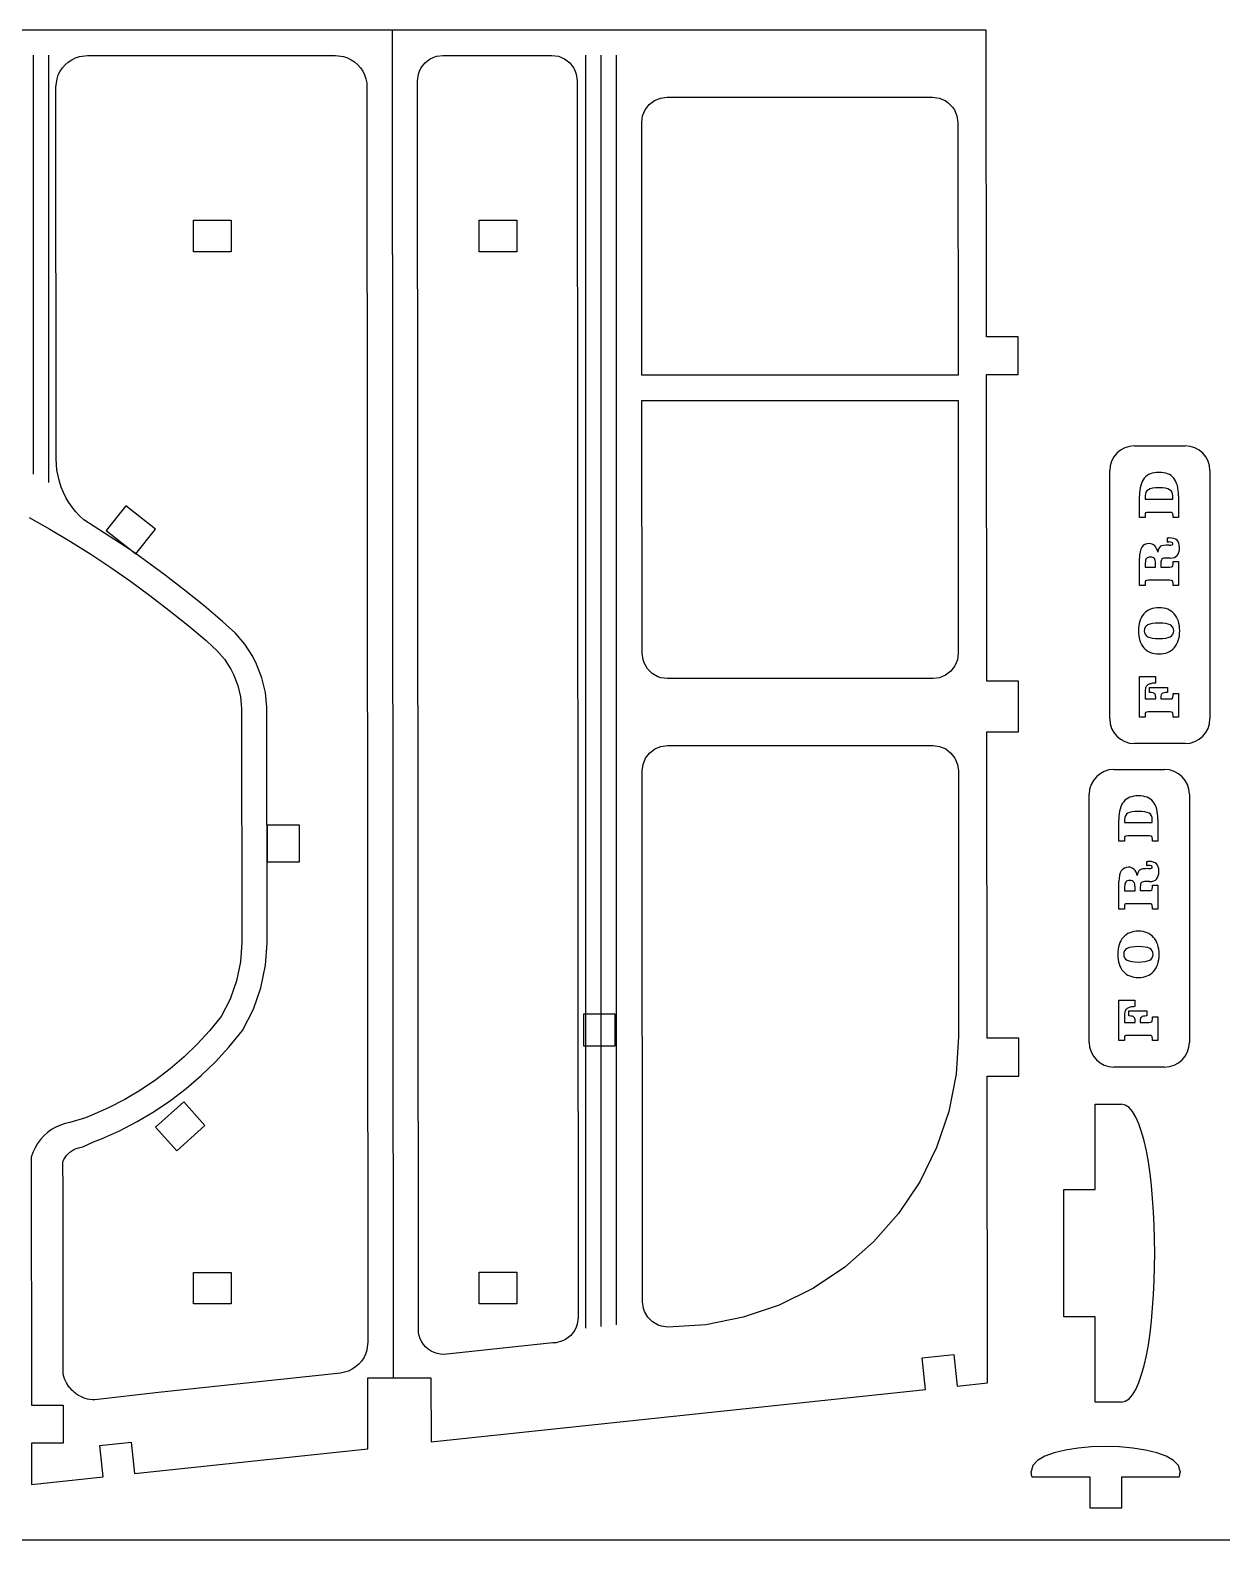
# Model space of a CAD drawing. Extents: x 827 to 1399, y 525 to 1105.
# Drawn here: x 1111.3 to 1207.8, y 525.4 to 647.7 of the extents above; entities that cross this region are included whole.
import ezdxf

# ---------------------------------------------------------------- set-up
doc = ezdxf.new("R2010")
doc.units = 0
doc.layers.get('0').update_dxf_attribs({"linetype": 'CONTINUOUS'})

msp = doc.modelspace()

# ---------------------------------------------------------------- linework, layer by layer
at = {"color": 3}
for p, q in [((1140.649449, 647.670968), (1106.259249, 647.670768)), ((1188.725849, 647.671068), (1140.649449, 647.670968)), ((1188.746549, 622.855568), (1188.725849, 647.671068)), ((1191.304949, 622.855568), (1188.746549, 622.855568)), ((1191.307449, 619.785368), (1191.304949, 622.855568)), ((1188.769749, 594.966468), (1188.749049, 619.785368)), ((1188.749049, 619.785368), (1191.307449, 619.785368)), ((1200.713949, 614.007868), (1204.827549, 614.007868)), ((1198.713949, 591.913268), (1198.713949, 612.007868)), ((1206.827549, 612.007868), (1206.827549, 591.913268)), ((1111.252149, 608.227668), (1112.943049, 607.270868)), ((1112.943049, 607.270868), (1114.611049, 606.274668)), ((1114.611049, 606.274668), (1116.255249, 605.239668)), ((1116.255249, 605.239668), (1117.874849, 604.166368)), ((1117.874849, 604.166368), (1119.468849, 603.055368)), ((1119.468849, 603.055368), (1121.036349, 601.907268)), ((1121.036349, 601.907268), (1122.576549, 600.722768)), ((1122.576549, 600.722768), (1124.088549, 599.502568)), ((1124.088549, 599.502568), (1125.571549, 598.247168)), ((1125.571549, 598.247168), (1126.096049, 597.781568)), ((1126.096049, 597.781568), (1126.440849, 597.453968)), ((1126.440849, 597.453968), (1127.060049, 596.732368)), ((1127.060049, 596.732368), (1127.575849, 595.933668)), ((1127.575849, 595.933668), (1127.791949, 595.509968)), ((1127.791949, 595.509968), (1128.135549, 594.623568)), ((1128.135549, 594.623568), (1128.356049, 593.698768)), ((1191.328249, 594.966468), (1188.769749, 594.966468)), ((1191.331749, 590.872368), (1191.328249, 594.966468)), ((1128.356049, 593.698768), (1128.449349, 592.752768)), ((1128.449349, 592.752768), (1128.462249, 573.806768)), ((1188.793749, 566.049868), (1188.773149, 590.872368)), ((1188.773149, 590.872368), (1191.331749, 590.872368)), ((1204.827549, 589.913268), (1200.713949, 589.913268)), ((1199.046349, 587.814168), (1203.159949, 587.814168)), ((1197.046349, 565.719568), (1197.046349, 585.814168)), ((1205.159949, 585.814168), (1205.159949, 565.719568)), ((1128.462249, 573.806768), (1128.356749, 572.234968)), ((1128.356749, 572.234968), (1128.040049, 570.691968)), ((1128.040049, 570.691968), (1127.517949, 569.206068)), ((1127.517949, 569.206068), (1126.800049, 567.804268)), ((1126.800049, 567.804268), (1125.863849, 566.658868)), ((1125.863849, 566.658868), (1124.862549, 565.569968)), ((1191.352549, 566.049868), (1188.793749, 566.049868)), ((1191.355049, 562.978868), (1191.352549, 566.049868)), ((1124.862549, 565.569968), (1123.799549, 564.541168)), ((1122.678549, 563.575968), (1121.503149, 562.677768)), ((1123.799549, 564.541168), (1122.678549, 563.575968)), ((1203.159949, 563.719568), (1199.046349, 563.719568)), ((1121.503149, 562.677768), (1120.277449, 561.849568)), ((1188.816949, 538.152868), (1188.796349, 562.978868)), ((1188.796349, 562.978868), (1191.355049, 562.978868)), ((1119.005549, 561.094068), (1117.691849, 560.413868)), ((1120.277449, 561.849568), (1119.005549, 561.094068)), ((1117.691849, 560.413868), (1116.340649, 559.811368)), ((1197.537849, 553.806468), (1197.537849, 560.706468)), ((1197.537849, 560.706468), (1199.648449, 560.706468)), ((1113.068849, 558.653368), (1112.743749, 558.415968)), ((1113.416449, 558.856368), (1113.068849, 558.653368)), ((1113.782949, 559.022868), (1113.416449, 558.856368)), ((1114.164449, 559.151268), (1113.782949, 559.022868)), ((1114.557049, 559.240068), (1114.164449, 559.151268)), ((1115.819449, 559.614468), (1114.557049, 559.240068)), ((1116.340649, 559.811368), (1115.819449, 559.614468)), ((1111.935849, 557.524168), (1111.731549, 557.177268)), ((1112.174249, 557.848468), (1111.935849, 557.524168)), ((1112.444549, 558.146768), (1112.174249, 557.848468)), ((1112.743749, 558.415968), (1112.444549, 558.146768)), ((1111.563749, 556.811368), (1111.434049, 556.430168)), ((1111.434049, 556.430168), (1111.446849, 536.335768)), ((1111.731549, 557.177268), (1111.563749, 556.811368)), ((1194.987849, 543.487668), (1194.987849, 553.806468)), ((1194.987849, 553.806468), (1197.537849, 553.806468)), ((1197.537849, 543.487668), (1194.987849, 543.487668)), ((1197.537849, 536.587668), (1197.537849, 543.487668)), ((1183.544849, 540.166068), (1186.089149, 540.436868)), ((1186.089149, 540.436868), (1186.361949, 537.891668)), ((1183.817549, 537.620968), (1183.544849, 540.166068)), ((1138.665249, 532.815968), (1138.661149, 538.548168)), ((1138.661149, 538.548168), (1140.726349, 538.548168)), ((1140.726349, 538.548168), (1143.779049, 538.548168)), ((1143.779049, 538.548168), (1143.782749, 533.360568)), ((1186.361949, 537.891668), (1188.816949, 538.152868)), ((1143.782749, 533.360568), (1183.817549, 537.620968)), ((1111.446849, 536.335768), (1114.005749, 536.335768)), ((1114.005749, 536.335768), (1114.007749, 533.264268)), ((1199.648449, 536.587668), (1197.537849, 536.587668)), ((1114.007749, 533.264268), (1111.448849, 533.264268)), ((1111.448849, 533.264268), (1111.450949, 529.920468)), ((1116.974149, 533.082368), (1119.518549, 533.353168)), ((1117.246449, 530.537168), (1116.974149, 533.082368)), ((1119.518549, 533.353168), (1119.790849, 530.807868)), ((1119.790849, 530.807868), (1138.665249, 532.815968)), ((1111.450949, 529.920468), (1117.246449, 530.537168)), ((1192.346149, 530.894068), (1192.346149, 530.973668)), ((1197.141049, 530.523068), (1192.428049, 530.523068)), ((1197.141049, 528.012868), (1197.141049, 530.523068)), ((1204.323649, 530.523068), (1199.654649, 530.523068)), ((1199.654649, 530.523068), (1199.654649, 528.012868)), ((1204.405549, 530.973668), (1204.405549, 530.894068)), ((1199.654649, 528.012868), (1197.141049, 528.012868))]:
    msp.add_line(p, q, dxfattribs=at)
at = {"color": 1}
for p, q in [((1140.649449, 647.670968), (1140.726349, 538.548168)), ((1111.610249, 611.713668), (1111.610249, 645.639468)), ((1112.844949, 611.052668), (1112.844949, 645.639468)), ((1156.324349, 542.570268), (1156.324349, 645.639468)), ((1157.559049, 542.712268), (1157.559049, 645.639468)), ((1158.793749, 542.854168), (1158.793749, 645.639468)), ((1201.125549, 608.206168), (1201.125549, 609.962268)), ((1201.582249, 609.962268), (1201.582249, 609.707968)), ((1203.823649, 609.707968), (1203.823649, 609.962268)), ((1204.285149, 609.962268), (1204.285149, 608.206168)), ((1201.582249, 609.707968), (1203.823649, 609.707968)), ((1201.572849, 608.206168), (1201.125549, 608.206168)), ((1201.572849, 608.364168), (1201.572849, 608.206168)), ((1203.566249, 608.629768), (1201.842049, 608.629768)), ((1203.589849, 608.629768), (1203.566249, 608.629768)), ((1203.837849, 608.206168), (1203.837849, 608.368268)), ((1204.285149, 608.206168), (1203.837849, 608.206168)), ((1203.395149, 606.228068), (1203.395149, 606.555368)), ((1201.125549, 602.704868), (1201.125549, 604.928568)), ((1201.591749, 604.510568), (1201.591749, 604.192168)), ((1201.591749, 604.192168), (1202.429849, 604.192168)), ((1202.429849, 604.192168), (1202.429849, 604.475268)), ((1202.858349, 604.491368), (1202.858349, 604.201768)), ((1202.858349, 604.201768), (1203.565449, 604.201768)), ((1203.611749, 604.933368), (1203.347349, 604.933368)), ((1203.837849, 604.465668), (1203.837849, 604.649368)), ((1203.837849, 604.649368), (1204.285149, 604.649368)), ((1204.285149, 604.649368), (1204.285149, 602.704868)), ((1201.571349, 602.704868), (1201.125549, 602.704868)), ((1201.571349, 602.866968), (1201.571349, 602.704868)), ((1203.565449, 603.133168), (1201.840449, 603.133168)), ((1203.837849, 602.704868), (1203.837849, 602.866968)), ((1204.285149, 602.704868), (1203.837849, 602.704868)), ((1201.125549, 595.334468), (1202.420449, 595.334468)), ((1201.125549, 592.051868), (1201.125549, 595.334468)), ((1202.420449, 595.334468), (1202.420449, 594.809868)), ((1201.940149, 594.049368), (1201.940149, 594.453668)), ((1201.940149, 594.453668), (1203.381049, 594.453668)), ((1201.967649, 594.049368), (1201.940149, 594.049368)), ((1203.381049, 594.453668), (1203.381049, 594.049368)), ((1201.572849, 593.944368), (1201.572849, 593.529568)), ((1201.572849, 593.529568), (1202.439349, 593.529568)), ((1202.439349, 593.529568), (1202.439349, 593.654768)), ((1202.853649, 593.659568), (1202.853649, 593.529568)), ((1202.853649, 593.529568), (1203.565449, 593.529568)), ((1203.837849, 593.793468), (1203.837849, 593.972468)), ((1203.837849, 593.972468), (1204.285149, 593.972468)), ((1204.285149, 593.972468), (1204.285149, 592.051868)), ((1201.572849, 592.051868), (1201.125549, 592.051868)), ((1201.572849, 592.209968), (1201.572849, 592.051868)), ((1203.565449, 592.475468), (1201.841249, 592.475468)), ((1203.589049, 592.475468), (1203.565449, 592.475468)), ((1203.837849, 592.051868), (1203.837849, 592.214068)), ((1204.285149, 592.051868), (1203.837849, 592.051868)), ((1199.457949, 582.012468), (1199.457949, 583.768568)), ((1199.914649, 583.768568), (1199.914649, 583.514268)), ((1199.914649, 583.514268), (1202.156049, 583.514268)), ((1202.156049, 583.514268), (1202.156049, 583.768568)), ((1202.617549, 583.768568), (1202.617549, 582.012468)), ((1199.905249, 582.012468), (1199.457949, 582.012468)), ((1199.905249, 582.170468), (1199.905249, 582.012468)), ((1201.898649, 582.436068), (1200.174449, 582.436068)), ((1201.922249, 582.436068), (1201.898649, 582.436068)), ((1202.170249, 582.012468), (1202.170249, 582.174568)), ((1202.617549, 582.012468), (1202.170249, 582.012468)), ((1201.727549, 580.034368), (1201.727549, 580.361668)), ((1199.457949, 576.511168), (1199.457949, 578.734868)), ((1199.924149, 578.316868), (1199.924149, 577.998468)), ((1200.762249, 577.998468), (1200.762249, 578.281568)), ((1201.190749, 578.297668), (1201.190749, 578.008068)), ((1201.944149, 578.739668), (1201.679749, 578.739668)), ((1202.170249, 578.271968), (1202.170249, 578.455668)), ((1202.170249, 578.455668), (1202.617549, 578.455668)), ((1202.617549, 578.455668), (1202.617549, 576.511168)), ((1199.924149, 577.998468), (1200.762249, 577.998468)), ((1201.897849, 576.939468), (1200.172849, 576.939468)), ((1201.190749, 578.008068), (1201.897849, 578.008068)), ((1199.903749, 576.511168), (1199.457949, 576.511168)), ((1199.903749, 576.673268), (1199.903749, 576.511168)), ((1202.170249, 576.511168), (1202.170249, 576.673268)), ((1202.617549, 576.511168), (1202.170249, 576.511168)), ((1199.457949, 569.140768), (1200.752849, 569.140768)), ((1199.457949, 565.858168), (1199.457949, 569.140768)), ((1200.752849, 569.140768), (1200.752849, 568.616168)), ((1199.905249, 567.750668), (1199.905249, 567.335868)), ((1199.905249, 567.335868), (1200.771749, 567.335868)), ((1200.272549, 567.855668), (1200.272549, 568.259968)), ((1200.272549, 568.259968), (1201.713449, 568.259968)), ((1200.300049, 567.855668), (1200.272549, 567.855668)), ((1200.771749, 567.335868), (1200.771749, 567.461068)), ((1201.186049, 567.465868), (1201.186049, 567.335868)), ((1201.186049, 567.335868), (1201.897849, 567.335868)), ((1201.713449, 568.259968), (1201.713449, 567.855668)), ((1202.170249, 567.599768), (1202.170249, 567.778768)), ((1202.170249, 567.778768), (1202.617549, 567.778768)), ((1202.617549, 567.778768), (1202.617549, 565.858168)), ((1199.905249, 566.016268), (1199.905249, 565.858168)), ((1201.897849, 566.281768), (1200.173649, 566.281768)), ((1201.921449, 566.281768), (1201.897849, 566.281768)), ((1202.170249, 565.858168), (1202.170249, 566.020368)), ((1199.905249, 565.858168), (1199.457949, 565.858168)), ((1202.617549, 565.858168), (1202.170249, 565.858168))]:
    msp.add_line(p, q, dxfattribs=at)
at = {"color": 2}
for p, q in [((1114.703049, 645.281468), (1115.003049, 645.429468)), ((1115.003049, 645.429468), (1115.319849, 645.537068)), ((1115.319849, 645.537068), (1115.981949, 645.624268)), ((1115.981949, 645.624268), (1136.045949, 645.624468)), ((1136.045949, 645.624468), (1136.708149, 645.537268)), ((1136.708149, 645.537268), (1137.025149, 645.429668)), ((1137.025149, 645.429668), (1137.325349, 645.281668)), ((1143.721049, 645.350468), (1143.961049, 645.468868)), ((1143.961049, 645.468868), (1144.214549, 645.554968)), ((1144.214549, 645.554968), (1144.744249, 645.624668)), ((1144.744249, 645.624668), (1153.558249, 645.624668)), ((1153.558249, 645.624668), (1154.088049, 645.554968)), ((1154.088049, 645.554968), (1154.341649, 645.468868)), ((1154.341649, 645.468868), (1154.581849, 645.350468)), ((1113.619449, 644.044968), (1113.767249, 644.345068)), ((1113.767249, 644.345068), (1113.952949, 644.623268)), ((1113.952949, 644.623268), (1114.173449, 644.874868)), ((1114.173449, 644.874868), (1114.424849, 645.095568)), ((1114.424849, 645.095568), (1114.703049, 645.281468)), ((1137.325349, 645.281668), (1137.603749, 645.095768)), ((1137.603749, 645.095768), (1137.855449, 644.875168)), ((1137.855449, 644.875168), (1138.076249, 644.623568)), ((1138.076249, 644.623568), (1138.262349, 644.345368)), ((1138.262349, 644.345368), (1138.410649, 644.045268)), ((1142.768249, 644.107668), (1142.854049, 644.361168)), ((1142.854049, 644.361168), (1142.972349, 644.601268)), ((1142.972349, 644.601268), (1143.120949, 644.823968)), ((1143.120949, 644.823968), (1143.297349, 645.025168)), ((1143.297349, 645.025168), (1143.498549, 645.201768)), ((1143.498549, 645.201768), (1143.721049, 645.350468)), ((1154.581849, 645.350468), (1154.804549, 645.201768)), ((1154.804549, 645.201768), (1155.005949, 645.025268)), ((1155.005949, 645.025268), (1155.182649, 644.823968)), ((1155.182649, 644.823968), (1155.331549, 644.601268)), ((1155.331549, 644.601268), (1155.450149, 644.361168)), ((1155.450149, 644.361168), (1155.536449, 644.107668)), ((1113.425349, 643.065968), (1113.512049, 643.728068)), ((1113.444649, 612.964768), (1113.425349, 643.065968)), ((1113.512049, 643.728068), (1113.619449, 644.044968)), ((1138.410649, 644.045268), (1138.518449, 643.728368)), ((1138.518449, 643.728368), (1138.583949, 643.400168)), ((1138.583949, 643.400168), (1138.677149, 541.464468)), ((1142.698849, 643.577868), (1142.768249, 644.107668)), ((1142.759149, 542.504068), (1142.698849, 643.577868)), ((1155.536449, 644.107668), (1155.606549, 643.577968)), ((1155.606549, 643.577968), (1155.692349, 543.442268)), ((1113.510949, 612.035868), (1113.444649, 612.964768)), ((1113.593149, 611.577268), (1113.510949, 612.035868)), ((1113.707549, 611.125568), (1113.593149, 611.577268)), ((1113.853549, 610.683068), (1113.707549, 611.125568)), ((1114.030349, 610.251868), (1113.853549, 610.683068)), ((1114.237149, 609.834268), (1114.030349, 610.251868)), ((1114.472949, 609.432368), (1114.237149, 609.834268)), ((1114.736549, 609.048068), (1114.472949, 609.432368)), ((1115.026649, 608.683268), (1114.736549, 609.048068)), ((1115.341749, 608.339868), (1115.026649, 608.683268)), ((1115.680249, 608.019568), (1115.341749, 608.339868)), ((1117.365149, 606.958968), (1115.680249, 608.019568)), ((1119.024749, 605.859168), (1117.365149, 606.958968)), ((1119.831449, 605.314468), (1119.024749, 605.859168)), ((1120.658149, 604.720768), (1119.831449, 605.314468)), ((1122.264349, 603.544268), (1120.658149, 604.720768)), ((1123.842649, 602.330568), (1122.264349, 603.544268)), ((1125.392049, 601.080068), (1123.842649, 602.330568)), ((1126.911749, 599.793668), (1125.392049, 601.080068)), ((1127.480149, 599.289168), (1126.911749, 599.793668)), ((1127.925849, 598.865668), (1127.480149, 599.289168)), ((1128.703649, 597.959168), (1127.925849, 598.865668)), ((1129.351649, 596.955868), (1128.703649, 597.959168)), ((1129.662649, 596.346168), (1129.351649, 596.955868)), ((1130.094349, 595.232568), (1129.662649, 596.346168)), ((1130.379349, 594.036868), (1130.094349, 595.232568)), ((1130.496149, 592.852768), (1130.379349, 594.036868)), ((1130.509249, 573.737468), (1130.496149, 592.852768)), ((1130.389849, 571.957968), (1130.509249, 573.737468)), ((1130.017349, 570.143068), (1130.389849, 571.957968)), ((1129.403249, 568.395168), (1130.017349, 570.143068)), ((1128.522949, 566.676268), (1129.403249, 568.395168)), ((1127.411349, 565.316268), (1128.522949, 566.676268)), ((1126.329349, 564.139568), (1127.411349, 565.316268)), ((1125.180749, 563.027968), (1126.329349, 564.139568)), ((1123.969349, 561.985068), (1125.180749, 563.027968)), ((1122.699249, 561.014468), (1123.969349, 561.985068)), ((1120.000449, 559.303068), (1121.374749, 560.119468)), ((1121.374749, 560.119468), (1122.699249, 561.014468)), ((1118.580849, 558.568068), (1120.000449, 559.303068)), ((1115.598249, 557.257968), (1116.474049, 557.672668)), ((1116.474049, 557.672668), (1117.120849, 557.917068)), ((1117.120849, 557.917068), (1118.580849, 558.568068)), ((1114.003949, 556.090668), (1114.071349, 556.227568)), ((1114.071349, 556.227568), (1114.169649, 556.394468)), ((1114.169649, 556.394468), (1114.284349, 556.550468)), ((1114.284349, 556.550468), (1114.414349, 556.694068)), ((1114.414349, 556.694068), (1114.558349, 556.823568)), ((1114.558349, 556.823568), (1114.714749, 556.937768)), ((1114.714749, 556.937768), (1114.882049, 557.035468)), ((1114.882049, 557.035468), (1115.058349, 557.115568)), ((1115.058349, 557.115568), (1115.241849, 557.177368)), ((1115.241849, 557.177368), (1115.598249, 557.257968)), ((1113.990549, 556.051468), (1114.003949, 556.090668)), ((1114.005449, 553.740068), (1113.990549, 556.051468)), ((1114.011149, 538.847768), (1114.005449, 553.740068)), ((1155.622549, 542.909268), (1155.536249, 542.654268)), ((1155.692349, 543.442268), (1155.622549, 542.909268)), ((1142.776949, 542.235268), (1142.759149, 542.504068)), ((1142.829649, 541.971068), (1142.776949, 542.235268)), ((1142.916449, 541.716068), (1142.829649, 541.971068)), ((1143.035649, 541.474468), (1142.916449, 541.716068)), ((1154.422949, 541.539768), (1153.903949, 541.400668)), ((1154.664349, 541.658968), (1154.422949, 541.539768)), ((1154.888149, 541.808568), (1154.664349, 541.658968)), ((1155.090449, 541.986168), (1154.888149, 541.808568)), ((1155.267849, 542.188668), (1155.090449, 541.986168)), ((1155.417249, 542.412668), (1155.267849, 542.188668)), ((1155.536249, 542.654268), (1155.417249, 542.412668)), ((1138.483049, 540.484968), (1138.335149, 540.184668)), ((1138.590349, 540.801968), (1138.483049, 540.484968)), ((1138.677149, 541.464468), (1138.590349, 540.801968)), ((1143.185449, 541.250468), (1143.035649, 541.474468)), ((1143.363149, 541.047968), (1143.185449, 541.250468)), ((1143.565749, 540.870368), (1143.363149, 541.047968)), ((1143.789749, 540.720768), (1143.565749, 540.870368)), ((1144.031349, 540.601668), (1143.789749, 540.720768)), ((1144.286349, 540.515068), (1144.031349, 540.601668)), ((1144.550549, 540.462568), (1144.286349, 540.515068)), ((1144.819249, 540.444868), (1144.550549, 540.462568)), ((1153.635249, 541.383068), (1144.819249, 540.444868)), ((1153.903949, 541.400668), (1153.635249, 541.383068)), ((1137.099049, 539.099768), (1136.453949, 538.926868)), ((1137.399149, 539.247868), (1137.099049, 539.099768)), ((1137.677349, 539.433868), (1137.399149, 539.247868)), ((1137.928849, 539.654568), (1137.677349, 539.433868)), ((1138.149449, 539.906368), (1137.928849, 539.654568)), ((1138.335149, 540.184668), (1138.149449, 539.906368)), ((1114.115349, 538.488368), (1114.011149, 538.847768)), ((1114.269549, 538.147368), (1114.115349, 538.488368)), ((1114.470549, 537.831668), (1114.269549, 538.147368)), ((1114.527449, 537.793668), (1114.470549, 537.831668)), ((1136.453949, 538.926868), (1121.733349, 537.374268)), ((1114.652249, 537.640168), (1114.527449, 537.793668)), ((1114.714349, 537.547768), (1114.652249, 537.640168)), ((1114.788449, 537.496768), (1114.714349, 537.547768)), ((1114.935249, 537.364368), (1114.788449, 537.496768)), ((1114.996049, 537.301468), (1114.935249, 537.364368)), ((1115.091949, 537.243568), (1114.996049, 537.301468)), ((1115.257449, 537.135268), (1115.091949, 537.243568)), ((1115.309849, 537.097568), (1115.257449, 537.135268)), ((1115.430749, 537.040068), (1115.309849, 537.097568)), ((1115.610949, 536.958568), (1115.430749, 537.040068)), ((1115.649449, 536.940268), (1115.610949, 536.958568)), ((1115.718149, 536.919668), (1115.649449, 536.940268)), ((1115.796849, 536.891168), (1115.718149, 536.919668)), ((1115.987349, 536.838368), (1115.796849, 536.891168)), ((1116.181449, 536.800368), (1115.987349, 536.838368)), ((1116.377849, 536.777468), (1116.181449, 536.800368)), ((1116.575349, 536.769868), (1116.377849, 536.777468)), ((1121.733349, 537.374268), (1116.575349, 536.769868))]:
    msp.add_line(p, q, dxfattribs=at)
at = {"color": 7}
for p, q in [((1161.437649, 641.648168), (1161.861249, 641.973468)), ((1161.861249, 641.973468), (1162.354649, 642.177868)), ((1162.354649, 642.177868), (1162.884349, 642.247668)), ((1162.884349, 642.247668), (1184.373649, 642.247668)), ((1184.373649, 642.247668), (1184.903349, 642.177968)), ((1184.903349, 642.177968), (1185.397149, 641.973468)), ((1185.397149, 641.973468), (1185.619849, 641.824768)), ((1185.619849, 641.824768), (1185.997949, 641.446968)), ((1160.839249, 640.201068), (1160.908649, 640.730768)), ((1160.908649, 640.730768), (1161.112749, 641.224368)), ((1161.112749, 641.224368), (1161.437649, 641.648168)), ((1185.997949, 641.446968), (1186.146849, 641.224468)), ((1186.146849, 641.224468), (1186.351749, 640.730868)), ((1186.351749, 640.730868), (1186.421949, 640.201168)), ((1160.854849, 619.734068), (1160.839249, 640.201068)), ((1186.421949, 640.201168), (1186.438849, 619.734268)), ((1124.550849, 632.280168), (1127.611249, 632.280268)), ((1124.550849, 629.730268), (1124.550849, 632.280168)), ((1127.611249, 632.280268), (1127.611249, 629.730268)), ((1147.678849, 629.732768), (1147.678749, 632.282868)), ((1147.678749, 632.282868), (1150.739149, 632.282868)), ((1150.739149, 632.282868), (1150.739149, 629.732868)), ((1127.611249, 629.730268), (1124.550849, 629.730268)), ((1150.739149, 629.732868), (1147.678849, 629.732768)), ((1186.438849, 619.734268), (1160.854849, 619.734068)), ((1160.856449, 617.687268), (1186.440549, 617.687368)), ((1160.872049, 597.218068), (1160.856449, 617.687268)), ((1186.440549, 617.687368), (1186.457449, 597.218168)), ((1119.073749, 609.163068), (1117.496549, 607.158868)), ((1121.478749, 607.270368), (1119.073749, 609.163068)), ((1117.496549, 607.158868), (1119.901449, 605.266168)), ((1119.901449, 605.266168), (1121.478749, 607.270368)), ((1160.942249, 596.688268), (1160.872049, 597.218068)), ((1161.028449, 596.434668), (1160.942249, 596.688268)), ((1186.388149, 596.688368), (1186.184049, 596.194668)), ((1186.457449, 597.218168), (1186.388149, 596.688368)), ((1161.295949, 595.971968), (1161.028449, 596.434668)), ((1161.674149, 595.594068), (1161.295949, 595.971968)), ((1162.137049, 595.326868), (1161.674149, 595.594068)), ((1162.390649, 595.240768), (1162.137049, 595.326868)), ((1185.435449, 595.445468), (1184.941949, 595.240968)), ((1185.859149, 595.770768), (1185.435449, 595.445468)), ((1186.184049, 596.194668), (1185.859149, 595.770768)), ((1162.920449, 595.171068), (1162.390649, 595.240768)), ((1184.412249, 595.171168), (1162.920449, 595.171068)), ((1184.941949, 595.240968), (1184.412249, 595.171168)), ((1161.477749, 589.146668), (1161.901349, 589.472068)), ((1161.901349, 589.472068), (1162.394949, 589.676568)), ((1162.394949, 589.676568), (1162.924649, 589.746268)), ((1162.924649, 589.746268), (1184.416749, 589.746468)), ((1184.416749, 589.746468), (1184.946549, 589.676668)), ((1184.946549, 589.676668), (1185.440349, 589.472168)), ((1185.440349, 589.472168), (1185.864549, 589.146868)), ((1160.879349, 587.699168), (1160.948649, 588.228968)), ((1160.948649, 588.228968), (1161.152749, 588.722768)), ((1161.152749, 588.722768), (1161.477749, 589.146668)), ((1185.864549, 589.146868), (1186.190249, 588.722868)), ((1186.190249, 588.722868), (1186.395149, 588.229168)), ((1186.395149, 588.229168), (1186.465249, 587.699368)), ((1160.912049, 544.704968), (1160.879349, 587.699168)), ((1186.465249, 587.699368), (1186.483049, 566.203368)), ((1133.144549, 583.295168), (1130.515249, 583.295168)), ((1130.515249, 583.295168), (1130.515249, 580.336268)), ((1133.144549, 580.336268), (1133.144549, 583.295168)), ((1130.515249, 580.336268), (1133.144549, 580.336268)), ((1158.684649, 568.005168), (1156.115849, 568.005068)), ((1156.115849, 568.005068), (1156.117749, 565.435868)), ((1158.686649, 565.435868), (1158.684649, 568.005168)), ((1186.483049, 566.203368), (1186.284149, 563.130168)), ((1156.117749, 565.435868), (1158.686649, 565.435868)), ((1186.284149, 563.130168), (1185.685949, 560.109568)), ((1123.768649, 560.891268), (1121.494249, 558.843568)), ((1125.475149, 558.995968), (1123.768649, 560.891268)), ((1185.685949, 560.109568), (1184.698549, 557.193168)), ((1121.494249, 558.843568), (1123.200649, 556.948168)), ((1123.200649, 556.948168), (1125.475149, 558.995968)), ((1184.698549, 557.193168), (1183.338849, 554.430868)), ((1183.338849, 554.430868), (1181.630149, 551.869968)), ((1181.630149, 551.869968), (1179.601749, 549.554268)), ((1179.601749, 549.554268), (1177.288149, 547.523468)), ((1124.549949, 544.547268), (1124.549949, 547.097468)), ((1124.549949, 547.097468), (1127.610449, 547.097268)), ((1127.610449, 547.097268), (1127.610349, 544.547168)), ((1147.680449, 547.101568), (1150.740849, 547.101668)), ((1147.680549, 544.551668), (1147.680449, 547.101568)), ((1150.740849, 547.101668), (1150.740949, 544.551668)), ((1177.288149, 547.523468), (1174.729149, 545.812268)), ((1174.729149, 545.812268), (1171.968349, 544.449868)), ((1127.610349, 544.547168), (1124.549949, 544.547268)), ((1150.740949, 544.551668), (1147.680549, 544.551668)), ((1160.982249, 544.175068), (1160.912049, 544.704968)), ((1161.068549, 543.921368), (1160.982249, 544.175068)), ((1171.968349, 544.449868), (1169.053149, 543.459868)), ((1161.336049, 543.458468), (1161.068549, 543.921368)), ((1161.714249, 543.080568), (1161.336049, 543.458468)), ((1162.177249, 542.813268), (1161.714249, 543.080568)), ((1162.430849, 542.727168), (1162.177249, 542.813268)), ((1162.960749, 542.657468), (1162.430849, 542.727168)), ((1166.033449, 542.858868), (1162.960749, 542.657468)), ((1169.053149, 543.459868), (1166.033449, 542.858868))]:
    msp.add_line(p, q, dxfattribs=at)
at = {"color": 5}
msp.add_line((829.465449, 525.441268), (1399.465449, 525.441268), dxfattribs=at)
at = {"color": 3}
for points in [[(1200.713949, 614.007868), (1199.613949, 614.007868), (1198.713949, 613.107868), (1198.713949, 612.007868)], [(1206.827549, 612.007868), (1206.827549, 613.107868), (1205.927549, 614.007868), (1204.827549, 614.007868)], [(1198.713949, 591.913268), (1198.713949, 590.813268), (1199.613949, 589.913268), (1200.713949, 589.913268)], [(1204.827549, 589.913268), (1205.927549, 589.913268), (1206.827549, 590.813268), (1206.827549, 591.913268)], [(1199.046349, 587.814168), (1197.946349, 587.814168), (1197.046349, 586.914168), (1197.046349, 585.814168)], [(1205.159949, 585.814168), (1205.159949, 586.914168), (1204.259949, 587.814168), (1203.159949, 587.814168)], [(1197.046349, 565.719568), (1197.046349, 564.619568), (1197.946349, 563.719568), (1199.046349, 563.719568)], [(1203.159949, 563.719568), (1204.259949, 563.719568), (1205.159949, 564.619568), (1205.159949, 565.719568)], [(1199.648449, 536.587668), (1203.262149, 536.587668), (1203.262049, 560.706468), (1199.648449, 560.706468)], [(1204.405549, 530.973668), (1204.405549, 533.669468), (1192.346149, 533.670268), (1192.346149, 530.973668)], [(1192.346149, 530.894068), (1192.346149, 530.763968), (1192.374749, 530.640468), (1192.428049, 530.523068)], [(1204.323649, 530.523068), (1204.376949, 530.640468), (1204.405549, 530.763968), (1204.405549, 530.894068)]]:
    msp.add_open_spline(points, degree=3, dxfattribs=at)
at = {"color": 1}
for points in [[(1201.514049, 611.399668), (1201.255049, 611.086868), (1201.125549, 610.607968), (1201.125549, 609.962268)], [(1202.702949, 611.868968), (1202.169349, 611.868968), (1201.773049, 611.712568), (1201.514049, 611.399668)], [(1203.895149, 611.398868), (1203.635349, 611.712568), (1203.238249, 611.868968), (1202.702949, 611.868968)], [(1204.285149, 609.962268), (1204.285149, 610.606368), (1204.154849, 611.085268), (1203.895149, 611.398868)], [(1201.840449, 610.465168), (1201.668649, 610.363368), (1201.582249, 610.195568), (1201.582249, 609.962268)], [(1202.703749, 610.617568), (1202.301149, 610.617568), (1202.013149, 610.567068), (1201.840449, 610.465168)], [(1203.566249, 610.465168), (1203.394449, 610.567068), (1203.107149, 610.617568), (1202.703749, 610.617568)], [(1203.823649, 609.962268), (1203.823649, 610.195568), (1203.738149, 610.363368), (1203.566249, 610.465168)], [(1201.615249, 608.582468), (1201.587049, 608.551168), (1201.572849, 608.478168), (1201.572849, 608.364168)], [(1201.842049, 608.629768), (1201.719649, 608.629768), (1201.643549, 608.613668), (1201.615249, 608.582468)], [(1203.800949, 608.579268), (1203.776549, 608.612868), (1203.705949, 608.629768), (1203.589849, 608.629768)], [(1203.837849, 608.368268), (1203.837849, 608.474868), (1203.825249, 608.545568), (1203.800949, 608.579268)], [(1203.395149, 606.555368), (1203.409349, 606.555368), (1203.429749, 606.556168), (1203.458749, 606.557768)], [(1203.521549, 606.560168), (1203.507449, 606.560168), (1203.487049, 606.559368), (1203.458749, 606.557768)], [(1204.161949, 606.374068), (1204.029349, 606.498468), (1203.815849, 606.560168), (1203.521549, 606.560168)], [(1204.360449, 605.774868), (1204.360449, 606.050768), (1204.294549, 606.250568), (1204.161949, 606.374068)], [(1201.320949, 605.807668), (1201.190649, 605.614368), (1201.125549, 605.321668), (1201.125549, 604.928568)], [(1201.912649, 606.098068), (1201.648249, 606.098068), (1201.451249, 606.001068), (1201.320949, 605.807668)], [(1202.360849, 605.919968), (1202.239949, 606.038768), (1202.090049, 606.098068), (1201.912649, 606.098068)], [(1202.609649, 605.415468), (1202.564849, 605.632868), (1202.482449, 605.800568), (1202.360849, 605.919968)], [(1202.805849, 605.861468), (1202.701449, 605.783668), (1202.635549, 605.635268), (1202.609649, 605.415468)], [(1203.527049, 605.977768), (1203.151849, 605.977768), (1202.910949, 605.939368), (1202.805849, 605.861468)], [(1203.395149, 606.228068), (1203.407749, 606.228068), (1203.425749, 606.228868), (1203.450149, 606.230468)], [(1203.503449, 606.232868), (1203.492549, 606.232868), (1203.475249, 606.232068), (1203.450149, 606.230468)], [(1203.747549, 606.201668), (1203.694149, 606.222468), (1203.612549, 606.232868), (1203.503449, 606.232868)], [(1203.527049, 605.977768), (1203.640849, 605.977768), (1203.719349, 605.987368), (1203.762449, 606.006668)], [(1203.611749, 604.933368), (1203.872349, 604.933368), (1204.062249, 605.000668), (1204.181549, 605.134668)], [(1203.828349, 606.104468), (1203.828349, 606.147868), (1203.801749, 606.179968), (1203.747549, 606.201668)], [(1203.762449, 606.006668), (1203.806449, 606.026768), (1203.828349, 606.058868), (1203.828349, 606.104468)], [(1204.181549, 605.134668), (1204.300849, 605.268668), (1204.360449, 605.482068), (1204.360449, 605.774868)], [(1201.688249, 604.903668), (1201.623849, 604.829068), (1201.591749, 604.698368), (1201.591749, 604.510568)], [(1202.024949, 605.015168), (1201.864849, 605.015168), (1201.752649, 604.978268), (1201.688249, 604.903668)], [(1202.336449, 604.894068), (1202.274449, 604.975068), (1202.170149, 605.015168), (1202.024949, 605.015168)], [(1202.429849, 604.475268), (1202.429849, 604.673368), (1202.398449, 604.813868), (1202.336449, 604.894068)], [(1202.944749, 604.847468), (1202.887449, 604.790568), (1202.858349, 604.671868), (1202.858349, 604.491368)], [(1203.347349, 604.933368), (1203.136249, 604.933368), (1203.002049, 604.904468), (1202.944749, 604.847468)], [(1203.565449, 604.201768), (1203.688749, 604.201768), (1203.764849, 604.217868), (1203.793849, 604.249868)], [(1203.793849, 604.249868), (1203.822949, 604.281968), (1203.837849, 604.354168), (1203.837849, 604.465668)], [(1201.613649, 603.085868), (1201.585449, 603.054568), (1201.571349, 602.981668), (1201.571349, 602.866968)], [(1201.840449, 603.133168), (1201.717249, 603.133168), (1201.641949, 603.117168), (1201.613649, 603.085868)], [(1203.793849, 603.085068), (1203.764849, 603.117168), (1203.688749, 603.133168), (1203.565449, 603.133168)], [(1203.837849, 602.866968), (1203.837849, 602.979968), (1203.822949, 603.052968), (1203.793849, 603.085068)], [(1201.477149, 600.412368), (1201.179649, 600.080968), (1201.031349, 599.623768), (1201.031349, 599.040468)], [(1202.707749, 600.909568), (1202.185049, 600.909568), (1201.774549, 600.743568), (1201.477149, 600.412368)], [(1203.935149, 600.411468), (1203.639249, 600.743568), (1203.230349, 600.909568), (1202.707749, 600.909568)], [(1204.379349, 599.031668), (1204.379349, 599.618968), (1204.230949, 600.079368), (1203.935149, 600.411468)], [(1201.031349, 599.040468), (1201.031349, 598.454868), (1201.179649, 597.995268), (1201.477149, 597.663168)], [(1201.796549, 599.514668), (1201.606649, 599.415968), (1201.511649, 599.258768), (1201.511649, 599.042168)], [(1201.511649, 599.042168), (1201.511649, 598.823868), (1201.605849, 598.665168), (1201.793449, 598.565568)], [(1202.712449, 599.662968), (1202.291749, 599.662968), (1201.987249, 599.613268), (1201.796549, 599.514668)], [(1203.618049, 599.514668), (1203.431249, 599.613268), (1203.129149, 599.662968), (1202.712449, 599.662968)], [(1203.616549, 598.564868), (1203.804849, 598.663568), (1203.899049, 598.820768), (1203.899049, 599.037368)], [(1203.899049, 599.037368), (1203.899049, 599.257068), (1203.805649, 599.415968), (1203.618049, 599.514668)], [(1203.933549, 597.662468), (1204.230949, 597.993668), (1204.379349, 598.450068), (1204.379349, 599.031668)], [(1201.793449, 598.565568), (1201.980949, 598.466168), (1202.283149, 598.416468), (1202.698249, 598.416468)], [(1202.698249, 598.416468), (1203.121249, 598.416468), (1203.427349, 598.466168), (1203.616549, 598.564868)], [(1201.477149, 597.663168), (1201.774549, 597.331068), (1202.185049, 597.165068), (1202.707749, 597.165068)], [(1202.707749, 597.165068), (1203.227249, 597.165068), (1203.636149, 597.331068), (1203.933549, 597.662468)], [(1201.622349, 594.442468), (1201.589349, 594.355868), (1201.572849, 594.189768), (1201.572849, 593.944368)], [(1201.791049, 594.655068), (1201.711749, 594.600568), (1201.655249, 594.529068), (1201.622349, 594.442468)], [(1202.040649, 594.759268), (1201.941749, 594.735268), (1201.858549, 594.700868), (1201.791049, 594.655068)], [(1202.335749, 593.961168), (1202.266649, 594.019768), (1202.144249, 594.049368), (1201.967649, 594.049368)], [(1202.420449, 594.809868), (1202.265849, 594.800268), (1202.138749, 594.783368), (1202.040649, 594.759268)], [(1203.381049, 594.049368), (1203.160549, 594.042968), (1203.017649, 594.014168), (1202.952549, 593.961168)], [(1202.439349, 593.654768), (1202.439349, 593.799868), (1202.404749, 593.902668), (1202.335749, 593.961168)], [(1202.952549, 593.961168), (1202.886649, 593.909068), (1202.853649, 593.807968), (1202.853649, 593.659568)], [(1203.565449, 593.529568), (1203.696549, 593.529568), (1203.774249, 593.546368), (1203.799349, 593.580168)], [(1203.799349, 593.580168), (1203.825249, 593.613768), (1203.837849, 593.685168), (1203.837849, 593.793468)], [(1201.615249, 592.428168), (1201.587049, 592.396868), (1201.572849, 592.323868), (1201.572849, 592.209968)], [(1201.841249, 592.475468), (1201.718849, 592.475468), (1201.643549, 592.459468), (1201.615249, 592.428168)], [(1203.800949, 592.424968), (1203.776549, 592.458668), (1203.705149, 592.475468), (1203.589049, 592.475468)], [(1203.837849, 592.214068), (1203.837849, 592.320668), (1203.825249, 592.391268), (1203.800949, 592.424968)], [(1201.035349, 585.675268), (1200.501749, 585.675268), (1200.105449, 585.518868), (1199.846449, 585.205968)], [(1202.227549, 585.205168), (1201.967749, 585.518868), (1201.570649, 585.675268), (1201.035349, 585.675268)], [(1199.846449, 585.205968), (1199.587449, 584.893168), (1199.457949, 584.414268), (1199.457949, 583.768568)], [(1200.172849, 584.271468), (1200.001049, 584.169668), (1199.914649, 584.001868), (1199.914649, 583.768568)], [(1201.036149, 584.423868), (1200.633549, 584.423868), (1200.345549, 584.373368), (1200.172849, 584.271468)], [(1201.898649, 584.271468), (1201.726849, 584.373368), (1201.439549, 584.423868), (1201.036149, 584.423868)], [(1202.156049, 583.768568), (1202.156049, 584.001868), (1202.070549, 584.169668), (1201.898649, 584.271468)], [(1202.617549, 583.768568), (1202.617549, 584.412668), (1202.487249, 584.891568), (1202.227549, 585.205168)], [(1199.947649, 582.388768), (1199.919449, 582.357468), (1199.905249, 582.284468), (1199.905249, 582.170468)], [(1200.174449, 582.436068), (1200.052049, 582.436068), (1199.975949, 582.419968), (1199.947649, 582.388768)], [(1202.133349, 582.385568), (1202.108949, 582.419168), (1202.038349, 582.436068), (1201.922249, 582.436068)], [(1202.170249, 582.174568), (1202.170249, 582.281168), (1202.157649, 582.351868), (1202.133349, 582.385568)], [(1199.653349, 579.613968), (1199.523049, 579.420668), (1199.457949, 579.127968), (1199.457949, 578.734868)], [(1200.245049, 579.904368), (1199.980649, 579.904368), (1199.783649, 579.807368), (1199.653349, 579.613968)], [(1200.693249, 579.726268), (1200.572349, 579.845068), (1200.422449, 579.904368), (1200.245049, 579.904368)], [(1200.942049, 579.221768), (1200.897249, 579.439168), (1200.814849, 579.606868), (1200.693249, 579.726268)], [(1201.138249, 579.667768), (1201.033849, 579.589968), (1200.967949, 579.441568), (1200.942049, 579.221768)], [(1201.859449, 579.784068), (1201.484249, 579.784068), (1201.243349, 579.745668), (1201.138249, 579.667768)], [(1201.727549, 580.361668), (1201.741749, 580.361668), (1201.762149, 580.362468), (1201.791149, 580.364068)], [(1201.727549, 580.034368), (1201.740149, 580.034368), (1201.758149, 580.035168), (1201.782549, 580.036768)], [(1201.835849, 580.039168), (1201.824949, 580.039168), (1201.807649, 580.038368), (1201.782549, 580.036768)], [(1201.853949, 580.366468), (1201.839849, 580.366468), (1201.819449, 580.365668), (1201.791149, 580.364068)], [(1202.079949, 580.007968), (1202.026549, 580.028768), (1201.944949, 580.039168), (1201.835849, 580.039168)], [(1202.494349, 580.180368), (1202.361749, 580.304768), (1202.148249, 580.366468), (1201.853949, 580.366468)], [(1201.859449, 579.784068), (1201.973249, 579.784068), (1202.051749, 579.793668), (1202.094849, 579.812968)], [(1202.160749, 579.910768), (1202.160749, 579.954168), (1202.134149, 579.986268), (1202.079949, 580.007968)], [(1202.094849, 579.812968), (1202.138849, 579.833068), (1202.160749, 579.865168), (1202.160749, 579.910768)], [(1202.692849, 579.581168), (1202.692849, 579.857068), (1202.626949, 580.056868), (1202.494349, 580.180368)], [(1202.513949, 578.940968), (1202.633249, 579.074968), (1202.692849, 579.288368), (1202.692849, 579.581168)], [(1200.020649, 578.709968), (1199.956249, 578.635368), (1199.924149, 578.504668), (1199.924149, 578.316868)], [(1200.357349, 578.821468), (1200.197249, 578.821468), (1200.085049, 578.784568), (1200.020649, 578.709968)], [(1200.668849, 578.700368), (1200.606849, 578.781368), (1200.502549, 578.821468), (1200.357349, 578.821468)], [(1200.762249, 578.281568), (1200.762249, 578.479668), (1200.730849, 578.620168), (1200.668849, 578.700368)], [(1201.277149, 578.653768), (1201.219849, 578.596868), (1201.190749, 578.478168), (1201.190749, 578.297668)], [(1201.679749, 578.739668), (1201.468649, 578.739668), (1201.334449, 578.710768), (1201.277149, 578.653768)], [(1201.944149, 578.739668), (1202.204749, 578.739668), (1202.394649, 578.806968), (1202.513949, 578.940968)], [(1202.126249, 578.056168), (1202.155349, 578.088268), (1202.170249, 578.160468), (1202.170249, 578.271968)], [(1200.172849, 576.939468), (1200.049649, 576.939468), (1199.974349, 576.923468), (1199.946049, 576.892168)], [(1201.897849, 578.008068), (1202.021149, 578.008068), (1202.097249, 578.024168), (1202.126249, 578.056168)], [(1202.126249, 576.891368), (1202.097249, 576.923468), (1202.021149, 576.939468), (1201.897849, 576.939468)], [(1199.946049, 576.892168), (1199.917849, 576.860868), (1199.903749, 576.787968), (1199.903749, 576.673268)], [(1202.170249, 576.673268), (1202.170249, 576.786268), (1202.155349, 576.859268), (1202.126249, 576.891368)], [(1201.040149, 574.715868), (1200.517449, 574.715868), (1200.106949, 574.549868), (1199.809549, 574.218668)], [(1202.267549, 574.217768), (1201.971649, 574.549868), (1201.562749, 574.715868), (1201.040149, 574.715868)], [(1199.809549, 574.218668), (1199.512049, 573.887268), (1199.363749, 573.430068), (1199.363749, 572.846768)], [(1200.128949, 573.320968), (1199.939049, 573.222268), (1199.844049, 573.065068), (1199.844049, 572.848468)], [(1201.044849, 573.469268), (1200.624149, 573.469268), (1200.319649, 573.419568), (1200.128949, 573.320968)], [(1201.950449, 573.320968), (1201.763649, 573.419568), (1201.461549, 573.469268), (1201.044849, 573.469268)], [(1202.231449, 572.843668), (1202.231449, 573.063368), (1202.138049, 573.222268), (1201.950449, 573.320968)], [(1202.711749, 572.837968), (1202.711749, 573.425268), (1202.563349, 573.885668), (1202.267549, 574.217768)], [(1199.363749, 572.846768), (1199.363749, 572.261168), (1199.512049, 571.801568), (1199.809549, 571.469468)], [(1199.844049, 572.848468), (1199.844049, 572.630168), (1199.938249, 572.471468), (1200.125849, 572.371868)], [(1200.125849, 572.371868), (1200.313349, 572.272468), (1200.615549, 572.222768), (1201.030649, 572.222768)], [(1201.030649, 572.222768), (1201.453649, 572.222768), (1201.759749, 572.272468), (1201.948949, 572.371168)], [(1201.948949, 572.371168), (1202.137249, 572.469868), (1202.231449, 572.627068), (1202.231449, 572.843668)], [(1202.265949, 571.468768), (1202.563349, 571.799968), (1202.711749, 572.256368), (1202.711749, 572.837968)], [(1199.809549, 571.469468), (1200.106949, 571.137368), (1200.517449, 570.971368), (1201.040149, 570.971368)], [(1201.040149, 570.971368), (1201.559649, 570.971368), (1201.968549, 571.137368), (1202.265949, 571.468768)], [(1200.123449, 568.461368), (1200.044149, 568.406868), (1199.987649, 568.335368), (1199.954749, 568.248768)], [(1200.373049, 568.565568), (1200.274149, 568.541568), (1200.190949, 568.507168), (1200.123449, 568.461368)], [(1200.752849, 568.616168), (1200.598249, 568.606568), (1200.471149, 568.589668), (1200.373049, 568.565568)], [(1199.954749, 568.248768), (1199.921749, 568.162168), (1199.905249, 567.996068), (1199.905249, 567.750668)], [(1200.668149, 567.767468), (1200.599049, 567.826068), (1200.476649, 567.855668), (1200.300049, 567.855668)], [(1200.771749, 567.461068), (1200.771749, 567.606168), (1200.737149, 567.708968), (1200.668149, 567.767468)], [(1201.284949, 567.767468), (1201.219049, 567.715368), (1201.186049, 567.614268), (1201.186049, 567.465868)], [(1201.713449, 567.855668), (1201.492949, 567.849268), (1201.350049, 567.820468), (1201.284949, 567.767468)], [(1201.897849, 567.335868), (1202.028949, 567.335868), (1202.106649, 567.352668), (1202.131749, 567.386468)], [(1202.131749, 567.386468), (1202.157649, 567.420068), (1202.170249, 567.491468), (1202.170249, 567.599768)], [(1199.947649, 566.234468), (1199.919449, 566.203168), (1199.905249, 566.130168), (1199.905249, 566.016268)], [(1200.173649, 566.281768), (1200.051249, 566.281768), (1199.975949, 566.265768), (1199.947649, 566.234468)], [(1202.133349, 566.231268), (1202.108949, 566.264968), (1202.037549, 566.281768), (1201.921449, 566.281768)], [(1202.170249, 566.020368), (1202.170249, 566.126968), (1202.157649, 566.197568), (1202.133349, 566.231268)]]:
    msp.add_open_spline(points, degree=3, dxfattribs=at)

doc.saveas('drawing.dxf')
